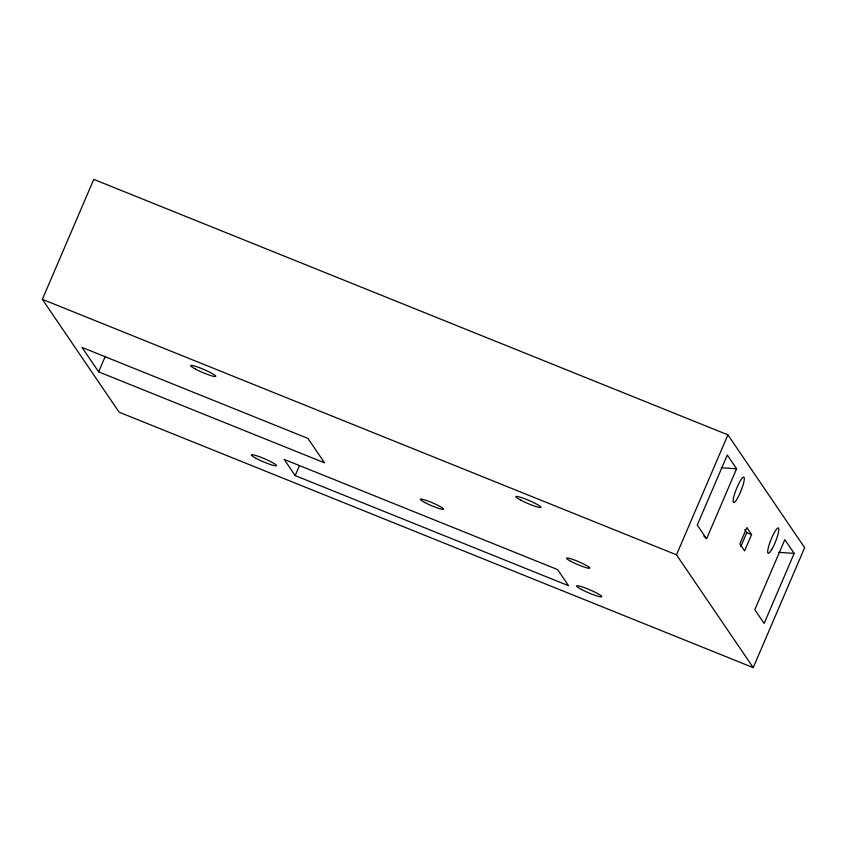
<?xml version="1.0" encoding="UTF-8"?>
<svg xmlns="http://www.w3.org/2000/svg" width="847" height="847" viewBox="0 0 847 847"><rect width="100%" height="100%" fill="white"/><g stroke="black" fill="none" stroke-linecap="round" stroke-linejoin="round"><path stroke-width="1.27" d="M42.35 299.34L93.773 179.373L727.901 434.839L804.65 547.66L753.227 667.627L119.099 412.161L42.35 299.34L676.478 554.817L753.227 667.627M98.633 371.844L82 347.397L307.927 438.418L324.56 462.854L98.633 371.844L105.314 356.238M295.169 475.591L284.168 459.413L557.58 569.565L568.581 585.732L295.169 475.591L299.287 465.988M676.478 554.817L727.901 434.839M736.604 468.762L706.578 538.83L697.24 525.098L727.277 455.04L736.604 468.762L721.284 467.745M740.776 546.611L746.768 532.625L744.746 529.64M751.575 534.552L744.577 550.878L739.844 543.922L746.832 527.596L751.575 534.552L746.768 532.625M794.168 553.377L764.142 623.434L754.804 609.713L784.83 539.645L794.168 553.377L778.848 552.36M703.825 536.066L705.657 537.909M520.778 500.164A13.668 1.62 23.2 0 0 540.894 507.48A13.668 1.62 23.2 0 0 523.584 498.332A13.668 1.62 23.2 0 0 520.778 500.164M195.562 369.144A13.668 1.62 23.2 0 0 215.678 376.46A13.668 1.62 23.2 0 0 198.367 367.312A13.668 1.62 23.2 0 0 195.562 369.144M581.54 589.48A13.668 1.62 23.2 0 0 601.656 596.786A13.668 1.62 23.2 0 0 584.345 587.638A13.668 1.62 23.2 0 0 581.54 589.48M256.323 458.46A13.668 1.62 23.2 0 0 276.44 465.765A13.668 1.62 23.2 0 0 259.129 456.618A13.668 1.62 23.2 0 0 256.323 458.46M737.493 498.216A13.668 2.477 -68.1 0 0 744.068 477.38A13.668 2.477 -68.1 0 0 734.603 493.981A13.668 2.477 -68.1 0 0 737.493 498.216M772.03 548.983A13.668 2.477 -68.1 0 0 778.605 528.147A13.668 2.477 -68.1 0 0 769.15 544.748A13.668 2.477 -68.1 0 0 772.03 548.983M571.111 561.445A12.62 1.493 23.2 0 0 589.681 568.199A12.62 1.493 23.2 0 0 573.705 559.751A12.62 1.493 23.2 0 0 571.111 561.445M424.908 502.546A12.62 1.493 23.2 0 0 443.479 509.291A12.62 1.493 23.2 0 0 427.491 500.852A12.62 1.493 23.2 0 0 424.908 502.546"/></g></svg>
